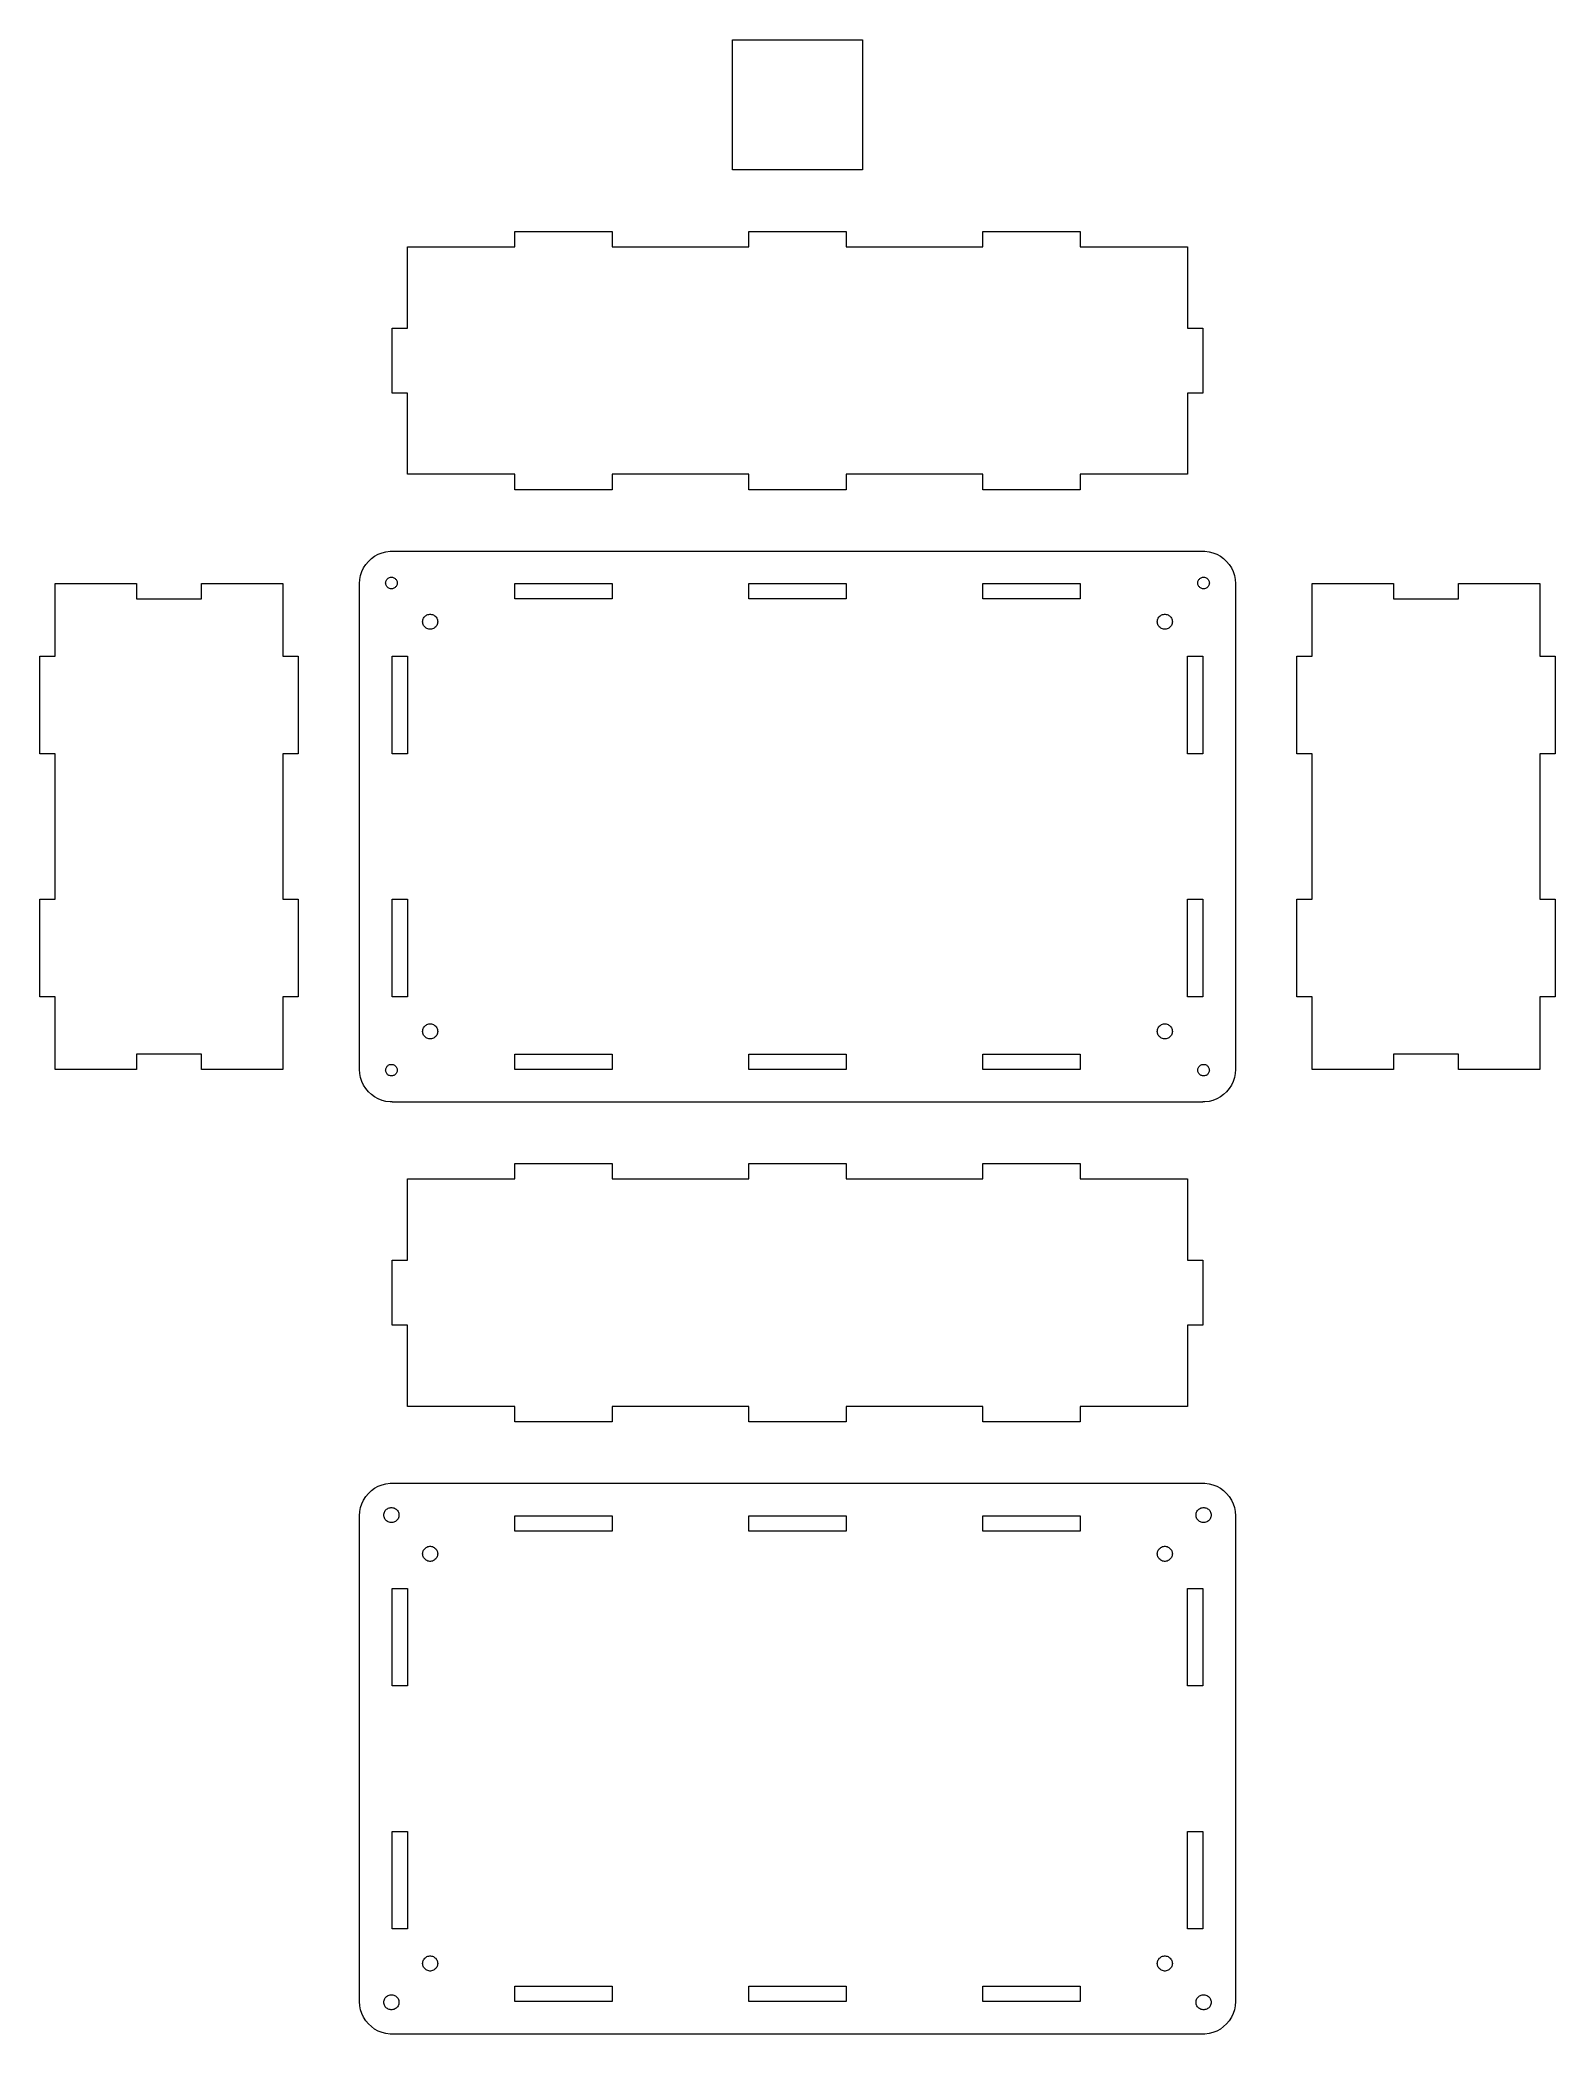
# Model space of a CAD drawing. Header units: millimetres. Extents: x -148 to 148, y -236 to 154.
import ezdxf

# ---------------------------------------------------------------- set-up
doc = ezdxf.new("R2010")
doc.units = ezdxf.units.MM
doc.layers.get('0').update_dxf_attribs({"linetype": 'CONTINUOUS', "lineweight": 0})

msp = doc.modelspace()

# ---------------------------------------------------------------- linework, layer by layer
for p, q in [((-12.7, 128.25), (-12.7, 153.65)), ((-12.7, 153.65), (12.7, 153.65)), ((12.7, 153.65), (12.7, 128.25)), ((12.7, 128.25), (-12.7, 128.25)), ((-76.2, 97.375), (-76.2, 113.25)), ((-76.2, 113.25), (-55.245, 113.25)), ((-55.245, 113.25), (-55.245, 116.25)), ((-55.245, 116.25), (-36.195, 116.25)), ((-36.195, 116.25), (-36.195, 113.25)), ((-36.195, 113.25), (-9.525, 113.25)), ((-9.525, 113.25), (-9.525, 116.25)), ((-9.525, 116.25), (9.525, 116.25)), ((9.525, 116.25), (9.525, 113.25)), ((9.525, 113.25), (36.195, 113.25)), ((36.195, 113.25), (36.195, 116.25)), ((36.195, 116.25), (55.245, 116.25)), ((55.245, 116.25), (55.245, 113.25)), ((55.245, 113.25), (76.2, 113.25)), ((76.2, 113.25), (76.2, 97.375)), ((-79.2, 84.675), (-79.2, 97.375)), ((-79.2, 97.375), (-76.2, 97.375)), ((76.2, 97.375), (79.2, 97.375)), ((79.2, 97.375), (79.2, 84.675)), ((-76.2, 84.675), (-79.2, 84.675)), ((-76.2, 68.8), (-76.2, 84.675)), ((79.2, 84.675), (76.2, 84.675)), ((76.2, 84.675), (76.2, 68.8)), ((-55.245, 68.8), (-76.2, 68.8)), ((-55.245, 65.8), (-55.245, 68.8)), ((-9.525, 68.8), (-36.195, 68.8)), ((-36.195, 68.8), (-36.195, 65.8)), ((-9.525, 65.8), (-9.525, 68.8)), ((36.195, 68.8), (9.525, 68.8)), ((9.525, 68.8), (9.525, 65.8)), ((36.195, 65.8), (36.195, 68.8)), ((76.2, 68.8), (55.245, 68.8)), ((55.245, 68.8), (55.245, 65.8)), ((-36.195, 65.8), (-55.245, 65.8)), ((9.525, 65.8), (-9.525, 65.8)), ((55.245, 65.8), (36.195, 65.8)), ((-84.765, 50.509), (-84.337, 51.182)), ((-84.337, 51.182), (-83.829, 51.797)), ((-83.829, 51.797), (-83.248, 52.343)), ((-83.248, 52.343), (-82.602, 52.811)), ((-82.602, 52.811), (-81.904, 53.196)), ((-81.904, 53.196), (-81.162, 53.489)), ((-81.162, 53.489), (-80.39, 53.688)), ((-80.39, 53.688), (-79.599, 53.787)), ((-79.599, 53.787), (-79.2, 53.787)), ((-79.2, 53.787), (-79.2, 53.8)), ((-79.2, 53.8), (79.2, 53.8)), ((79.2, 53.8), (79.2, 53.787)), ((79.2, 53.787), (79.599, 53.787)), ((79.599, 53.787), (80.39, 53.688)), ((80.39, 53.688), (81.162, 53.489)), ((81.162, 53.489), (81.904, 53.196)), ((81.904, 53.196), (82.602, 52.811)), ((82.602, 52.811), (83.248, 52.343)), ((83.248, 52.343), (83.829, 51.797)), ((83.829, 51.797), (84.337, 51.182)), ((84.337, 51.182), (84.765, 50.509)), ((-145, 33.25), (-145, 47.45)), ((-145, 47.45), (-129.125, 47.45)), ((-129.125, 47.45), (-129.125, 44.45)), ((-116.425, 44.45), (-116.425, 47.45)), ((-116.425, 47.45), (-100.55, 47.45)), ((-100.55, 47.45), (-100.55, 33.25)), ((-85.55, 47.45), (-85.5, 48.246)), ((-85.55, -47.45), (-85.55, 47.45)), ((-85.5, 48.246), (-85.351, 49.029)), ((-85.351, 49.029), (-85.104, 49.788)), ((-85.104, 49.788), (-84.765, 50.509)), ((-80.455, 47.575), (-80.446, 47.717)), ((-80.446, 47.433), (-80.455, 47.575)), ((-80.446, 47.717), (-80.42, 47.856)), ((-80.42, 47.294), (-80.446, 47.433)), ((-80.42, 47.856), (-80.376, 47.991)), ((-80.376, 47.159), (-80.42, 47.294)), ((-80.376, 47.991), (-80.315, 48.12)), ((-80.315, 47.03), (-80.376, 47.159)), ((-80.315, 48.12), (-80.239, 48.239)), ((-80.239, 46.911), (-80.315, 47.03)), ((-80.239, 48.239), (-80.149, 48.349)), ((-80.149, 46.801), (-80.239, 46.911)), ((-80.149, 48.349), (-80.045, 48.446)), ((-80.045, 46.704), (-80.149, 46.801)), ((-80.045, 48.446), (-79.931, 48.529)), ((-79.931, 48.529), (-79.806, 48.598)), ((-79.806, 48.598), (-79.674, 48.65)), ((-79.674, 48.65), (-79.537, 48.685)), ((-79.537, 48.685), (-79.396, 48.703)), ((-79.396, 48.703), (-79.254, 48.703)), ((-79.254, 48.703), (-79.113, 48.685)), ((-79.113, 48.685), (-78.976, 48.65)), ((-78.976, 48.65), (-78.844, 48.598)), ((-78.844, 48.598), (-78.719, 48.529)), ((-78.719, 48.529), (-78.605, 48.446)), ((-78.605, 48.446), (-78.501, 48.349)), ((-78.501, 46.801), (-78.605, 46.704)), ((-78.501, 48.349), (-78.411, 48.239)), ((-78.411, 46.911), (-78.501, 46.801)), ((-78.411, 48.239), (-78.335, 48.12)), ((-78.335, 47.03), (-78.411, 46.911)), ((-78.335, 48.12), (-78.274, 47.991)), ((-78.274, 47.159), (-78.335, 47.03)), ((-78.274, 47.991), (-78.23, 47.856)), ((-78.23, 47.294), (-78.274, 47.159)), ((-78.23, 47.856), (-78.204, 47.717)), ((-78.204, 47.433), (-78.23, 47.294)), ((-78.204, 47.717), (-78.195, 47.575)), ((-78.195, 47.575), (-78.204, 47.433)), ((-55.245, 44.45), (-55.245, 47.45)), ((-55.245, 47.45), (-36.195, 47.45)), ((-36.195, 47.45), (-36.195, 44.45)), ((-9.525, 44.45), (-9.525, 47.45)), ((-9.525, 47.45), (9.525, 47.45)), ((9.525, 47.45), (9.525, 44.45)), ((36.195, 44.45), (36.195, 47.45)), ((36.195, 47.45), (55.245, 47.45)), ((55.245, 47.45), (55.245, 44.45)), ((78.195, 47.575), (78.204, 47.717)), ((78.204, 47.433), (78.195, 47.575)), ((78.204, 47.717), (78.23, 47.856)), ((78.23, 47.294), (78.204, 47.433)), ((78.23, 47.856), (78.274, 47.991)), ((78.274, 47.159), (78.23, 47.294)), ((78.274, 47.991), (78.335, 48.12)), ((78.335, 47.03), (78.274, 47.159)), ((78.335, 48.12), (78.411, 48.239)), ((78.411, 46.911), (78.335, 47.03)), ((78.411, 48.239), (78.501, 48.349)), ((78.501, 46.801), (78.411, 46.911)), ((78.501, 48.349), (78.605, 48.446)), ((78.605, 46.704), (78.501, 46.801)), ((78.605, 48.446), (78.719, 48.529)), ((78.719, 48.529), (78.844, 48.598)), ((78.844, 48.598), (78.976, 48.65)), ((78.976, 48.65), (79.113, 48.685)), ((79.113, 48.685), (79.254, 48.703)), ((79.254, 48.703), (79.396, 48.703)), ((79.396, 48.703), (79.537, 48.685)), ((79.537, 48.685), (79.674, 48.65)), ((79.674, 48.65), (79.806, 48.598)), ((79.806, 48.598), (79.931, 48.529)), ((79.931, 48.529), (80.045, 48.446)), ((80.045, 48.446), (80.149, 48.349)), ((80.149, 46.801), (80.045, 46.704)), ((80.149, 48.349), (80.239, 48.239)), ((80.239, 46.911), (80.149, 46.801)), ((80.239, 48.239), (80.315, 48.12)), ((80.315, 47.03), (80.239, 46.911)), ((80.315, 48.12), (80.376, 47.991)), ((80.376, 47.159), (80.315, 47.03)), ((80.376, 47.991), (80.42, 47.856)), ((80.42, 47.294), (80.376, 47.159)), ((80.42, 47.856), (80.446, 47.717)), ((80.446, 47.433), (80.42, 47.294)), ((80.446, 47.717), (80.455, 47.575)), ((80.455, 47.575), (80.446, 47.433)), ((84.765, 50.509), (85.104, 49.788)), ((85.104, 49.788), (85.351, 49.029)), ((85.351, 49.029), (85.5, 48.246)), ((85.5, 48.246), (85.55, 47.45)), ((85.55, 47.45), (85.55, -47.45)), ((100.55, 33.25), (100.55, 47.45)), ((100.55, 47.45), (116.425, 47.45)), ((116.425, 47.45), (116.425, 44.45)), ((129.125, 44.45), (129.125, 47.45)), ((129.125, 47.45), (145, 47.45)), ((145, 47.45), (145, 33.25)), ((-129.125, 44.45), (-116.425, 44.45)), ((-79.931, 46.621), (-80.045, 46.704)), ((-79.806, 46.552), (-79.931, 46.621)), ((-79.674, 46.5), (-79.806, 46.552)), ((-79.537, 46.465), (-79.674, 46.5)), ((-79.396, 46.447), (-79.537, 46.465)), ((-79.254, 46.447), (-79.396, 46.447)), ((-79.113, 46.465), (-79.254, 46.447)), ((-78.976, 46.5), (-79.113, 46.465)), ((-78.844, 46.552), (-78.976, 46.5)), ((-78.719, 46.621), (-78.844, 46.552)), ((-78.605, 46.704), (-78.719, 46.621)), ((-36.195, 44.45), (-55.245, 44.45)), ((9.525, 44.45), (-9.525, 44.45)), ((55.245, 44.45), (36.195, 44.45)), ((78.719, 46.621), (78.605, 46.704)), ((78.844, 46.552), (78.719, 46.621)), ((78.976, 46.5), (78.844, 46.552)), ((79.113, 46.465), (78.976, 46.5)), ((79.254, 46.447), (79.113, 46.465)), ((79.396, 46.447), (79.254, 46.447)), ((79.537, 46.465), (79.396, 46.447)), ((79.674, 46.5), (79.537, 46.465)), ((79.806, 46.552), (79.674, 46.5)), ((79.931, 46.621), (79.806, 46.552)), ((80.045, 46.704), (79.931, 46.621)), ((116.425, 44.45), (129.125, 44.45)), ((-73.228, 40.005), (-73.217, 40.19)), ((-73.217, 39.82), (-73.228, 40.005)), ((-73.217, 40.19), (-73.182, 40.371)), ((-73.182, 39.639), (-73.217, 39.82)), ((-73.182, 40.371), (-73.125, 40.547)), ((-73.125, 39.463), (-73.182, 39.639)), ((-73.125, 40.547), (-73.046, 40.715)), ((-73.046, 39.295), (-73.125, 39.463)), ((-73.046, 40.715), (-72.947, 40.871)), ((-72.947, 39.139), (-73.046, 39.295)), ((-72.947, 40.871), (-72.829, 41.013)), ((-72.829, 38.997), (-72.947, 39.139)), ((-72.829, 41.013), (-72.694, 41.14)), ((-72.694, 38.87), (-72.829, 38.997)), ((-72.694, 41.14), (-72.544, 41.249)), ((-72.544, 41.249), (-72.382, 41.338)), ((-72.382, 41.338), (-72.21, 41.406)), ((-72.21, 41.406), (-72.031, 41.452)), ((-72.031, 41.452), (-71.848, 41.475)), ((-71.848, 41.475), (-71.662, 41.475)), ((-71.662, 41.475), (-71.479, 41.452)), ((-71.479, 41.452), (-71.3, 41.406)), ((-71.3, 41.406), (-71.128, 41.338)), ((-71.128, 41.338), (-70.966, 41.249)), ((-70.966, 41.249), (-70.816, 41.14)), ((-70.816, 41.14), (-70.681, 41.013)), ((-70.681, 38.997), (-70.816, 38.87)), ((-70.681, 41.013), (-70.563, 40.871)), ((-70.563, 39.139), (-70.681, 38.997)), ((-70.563, 40.871), (-70.464, 40.715)), ((-70.464, 39.295), (-70.563, 39.139)), ((-70.464, 40.715), (-70.385, 40.547)), ((-70.385, 39.463), (-70.464, 39.295)), ((-70.385, 40.547), (-70.328, 40.371)), ((-70.328, 39.639), (-70.385, 39.463)), ((-70.328, 40.371), (-70.293, 40.19)), ((-70.293, 39.82), (-70.328, 39.639)), ((-70.293, 40.19), (-70.282, 40.005)), ((-70.282, 40.005), (-70.293, 39.82)), ((70.282, 40.005), (70.293, 40.19)), ((70.293, 39.82), (70.282, 40.005)), ((70.293, 40.19), (70.328, 40.371)), ((70.328, 39.639), (70.293, 39.82)), ((70.328, 40.371), (70.385, 40.547)), ((70.385, 39.463), (70.328, 39.639)), ((70.385, 40.547), (70.464, 40.715)), ((70.464, 39.295), (70.385, 39.463)), ((70.464, 40.715), (70.563, 40.871)), ((70.563, 39.139), (70.464, 39.295)), ((70.563, 40.871), (70.681, 41.013)), ((70.681, 38.997), (70.563, 39.139)), ((70.681, 41.013), (70.816, 41.14)), ((70.816, 38.87), (70.681, 38.997)), ((70.816, 41.14), (70.966, 41.249)), ((70.966, 41.249), (71.128, 41.338)), ((71.128, 41.338), (71.3, 41.406)), ((71.3, 41.406), (71.479, 41.452)), ((71.479, 41.452), (71.662, 41.475)), ((71.662, 41.475), (71.848, 41.475)), ((71.848, 41.475), (72.031, 41.452)), ((72.031, 41.452), (72.21, 41.406)), ((72.21, 41.406), (72.382, 41.338)), ((72.382, 41.338), (72.544, 41.249)), ((72.544, 41.249), (72.694, 41.14)), ((72.694, 41.14), (72.829, 41.013)), ((72.829, 38.997), (72.694, 38.87)), ((72.829, 41.013), (72.947, 40.871)), ((72.947, 39.139), (72.829, 38.997)), ((72.947, 40.871), (73.046, 40.715)), ((73.046, 39.295), (72.947, 39.139)), ((73.046, 40.715), (73.125, 40.547)), ((73.125, 39.463), (73.046, 39.295)), ((73.125, 40.547), (73.182, 40.371)), ((73.182, 39.639), (73.125, 39.463)), ((73.182, 40.371), (73.217, 40.19)), ((73.217, 39.82), (73.182, 39.639)), ((73.217, 40.19), (73.228, 40.005)), ((73.228, 40.005), (73.217, 39.82)), ((-72.544, 38.761), (-72.694, 38.87)), ((-72.382, 38.672), (-72.544, 38.761)), ((-72.21, 38.604), (-72.382, 38.672)), ((-72.031, 38.558), (-72.21, 38.604)), ((-71.848, 38.535), (-72.031, 38.558)), ((-71.662, 38.535), (-71.848, 38.535)), ((-71.479, 38.558), (-71.662, 38.535)), ((-71.3, 38.604), (-71.479, 38.558)), ((-71.128, 38.672), (-71.3, 38.604)), ((-70.966, 38.761), (-71.128, 38.672)), ((-70.816, 38.87), (-70.966, 38.761)), ((70.966, 38.761), (70.816, 38.87)), ((71.128, 38.672), (70.966, 38.761)), ((71.3, 38.604), (71.128, 38.672)), ((71.479, 38.558), (71.3, 38.604)), ((71.662, 38.535), (71.479, 38.558)), ((71.848, 38.535), (71.662, 38.535)), ((72.031, 38.558), (71.848, 38.535)), ((72.21, 38.604), (72.031, 38.558)), ((72.382, 38.672), (72.21, 38.604)), ((72.544, 38.761), (72.382, 38.672)), ((72.694, 38.87), (72.544, 38.761)), ((-148, 14.2), (-148, 33.25)), ((-148, 33.25), (-145, 33.25)), ((-100.55, 33.25), (-97.55, 33.25)), ((-97.55, 33.25), (-97.55, 14.2)), ((-79.2, 14.2), (-79.2, 33.25)), ((-79.2, 33.25), (-76.2, 33.25)), ((-76.2, 33.25), (-76.2, 14.2)), ((76.2, 14.2), (76.2, 33.25)), ((76.2, 33.25), (79.2, 33.25)), ((79.2, 33.25), (79.2, 14.2)), ((97.55, 14.2), (97.55, 33.25)), ((97.55, 33.25), (100.55, 33.25)), ((145, 33.25), (148, 33.25)), ((148, 33.25), (148, 14.2)), ((-145, 14.2), (-148, 14.2)), ((-145, -14.2), (-145, 14.2)), ((-97.55, 14.2), (-100.55, 14.2)), ((-100.55, 14.2), (-100.55, -14.2)), ((-76.2, 14.2), (-79.2, 14.2)), ((79.2, 14.2), (76.2, 14.2)), ((100.55, 14.2), (97.55, 14.2)), ((100.55, -14.2), (100.55, 14.2)), ((148, 14.2), (145, 14.2)), ((145, 14.2), (145, -14.2)), ((-148, -33.25), (-148, -14.2)), ((-148, -14.2), (-145, -14.2)), ((-100.55, -14.2), (-97.55, -14.2)), ((-97.55, -14.2), (-97.55, -33.25)), ((-79.2, -33.25), (-79.2, -14.2)), ((-79.2, -14.2), (-76.2, -14.2)), ((-76.2, -14.2), (-76.2, -33.25)), ((76.2, -33.25), (76.2, -14.2)), ((76.2, -14.2), (79.2, -14.2)), ((79.2, -14.2), (79.2, -33.25)), ((97.55, -33.25), (97.55, -14.2)), ((97.55, -14.2), (100.55, -14.2)), ((145, -14.2), (148, -14.2)), ((148, -14.2), (148, -33.25)), ((-145, -33.25), (-148, -33.25)), ((-145, -47.45), (-145, -33.25)), ((-97.55, -33.25), (-100.55, -33.25)), ((-100.55, -33.25), (-100.55, -47.45)), ((-76.2, -33.25), (-79.2, -33.25)), ((79.2, -33.25), (76.2, -33.25)), ((100.55, -33.25), (97.55, -33.25)), ((100.55, -47.45), (100.55, -33.25)), ((148, -33.25), (145, -33.25)), ((145, -33.25), (145, -47.45)), ((-72.829, -38.997), (-72.694, -38.87)), ((-72.694, -38.87), (-72.544, -38.761)), ((-72.544, -38.761), (-72.382, -38.672)), ((-72.382, -38.672), (-72.21, -38.604)), ((-72.21, -38.604), (-72.031, -38.558)), ((-72.031, -38.558), (-71.848, -38.535)), ((-71.848, -38.535), (-71.662, -38.535)), ((-71.662, -38.535), (-71.479, -38.558)), ((-71.479, -38.558), (-71.3, -38.604)), ((-71.3, -38.604), (-71.128, -38.672)), ((-71.128, -38.672), (-70.966, -38.761)), ((-70.966, -38.761), (-70.816, -38.87)), ((-70.816, -38.87), (-70.681, -38.997)), ((70.681, -38.997), (70.816, -38.87)), ((70.816, -38.87), (70.966, -38.761)), ((70.966, -38.761), (71.128, -38.672)), ((71.128, -38.672), (71.3, -38.604)), ((71.3, -38.604), (71.479, -38.558)), ((71.479, -38.558), (71.662, -38.535)), ((71.662, -38.535), (71.848, -38.535)), ((71.848, -38.535), (72.031, -38.558)), ((72.031, -38.558), (72.21, -38.604)), ((72.21, -38.604), (72.382, -38.672)), ((72.382, -38.672), (72.544, -38.761)), ((72.544, -38.761), (72.694, -38.87)), ((72.694, -38.87), (72.829, -38.997)), ((-73.228, -40.005), (-73.217, -39.82)), ((-73.217, -40.19), (-73.228, -40.005)), ((-73.217, -39.82), (-73.182, -39.639)), ((-73.182, -40.371), (-73.217, -40.19)), ((-73.182, -39.639), (-73.125, -39.463)), ((-73.125, -40.547), (-73.182, -40.371)), ((-73.125, -39.463), (-73.046, -39.295)), ((-73.046, -40.715), (-73.125, -40.547)), ((-73.046, -39.295), (-72.947, -39.139)), ((-72.947, -40.871), (-73.046, -40.715)), ((-72.947, -39.139), (-72.829, -38.997)), ((-72.829, -41.013), (-72.947, -40.871)), ((-72.694, -41.14), (-72.829, -41.013)), ((-72.544, -41.249), (-72.694, -41.14)), ((-72.382, -41.338), (-72.544, -41.249)), ((-72.21, -41.406), (-72.382, -41.338)), ((-72.031, -41.452), (-72.21, -41.406)), ((-71.848, -41.475), (-72.031, -41.452)), ((-71.662, -41.475), (-71.848, -41.475)), ((-71.479, -41.452), (-71.662, -41.475)), ((-71.3, -41.406), (-71.479, -41.452)), ((-71.128, -41.338), (-71.3, -41.406)), ((-70.966, -41.249), (-71.128, -41.338)), ((-70.816, -41.14), (-70.966, -41.249)), ((-70.681, -41.013), (-70.816, -41.14)), ((-70.681, -38.997), (-70.563, -39.139)), ((-70.563, -40.871), (-70.681, -41.013)), ((-70.563, -39.139), (-70.464, -39.295)), ((-70.464, -40.715), (-70.563, -40.871)), ((-70.464, -39.295), (-70.385, -39.463)), ((-70.385, -40.547), (-70.464, -40.715)), ((-70.385, -39.463), (-70.328, -39.639)), ((-70.328, -40.371), (-70.385, -40.547)), ((-70.328, -39.639), (-70.293, -39.82)), ((-70.293, -40.19), (-70.328, -40.371)), ((-70.293, -39.82), (-70.282, -40.005)), ((-70.282, -40.005), (-70.293, -40.19)), ((70.282, -40.005), (70.293, -39.82)), ((70.293, -40.19), (70.282, -40.005)), ((70.293, -39.82), (70.328, -39.639)), ((70.328, -40.371), (70.293, -40.19)), ((70.328, -39.639), (70.385, -39.463)), ((70.385, -40.547), (70.328, -40.371)), ((70.385, -39.463), (70.464, -39.295)), ((70.464, -40.715), (70.385, -40.547)), ((70.464, -39.295), (70.563, -39.139)), ((70.563, -40.871), (70.464, -40.715)), ((70.563, -39.139), (70.681, -38.997)), ((70.681, -41.013), (70.563, -40.871)), ((70.816, -41.14), (70.681, -41.013)), ((70.966, -41.249), (70.816, -41.14)), ((71.128, -41.338), (70.966, -41.249)), ((71.3, -41.406), (71.128, -41.338)), ((71.479, -41.452), (71.3, -41.406)), ((71.662, -41.475), (71.479, -41.452)), ((71.848, -41.475), (71.662, -41.475)), ((72.031, -41.452), (71.848, -41.475)), ((72.21, -41.406), (72.031, -41.452)), ((72.382, -41.338), (72.21, -41.406)), ((72.544, -41.249), (72.382, -41.338)), ((72.694, -41.14), (72.544, -41.249)), ((72.829, -41.013), (72.694, -41.14)), ((72.829, -38.997), (72.947, -39.139)), ((72.947, -40.871), (72.829, -41.013)), ((72.947, -39.139), (73.046, -39.295)), ((73.046, -40.715), (72.947, -40.871)), ((73.046, -39.295), (73.125, -39.463)), ((73.125, -40.547), (73.046, -40.715)), ((73.125, -39.463), (73.182, -39.639)), ((73.182, -40.371), (73.125, -40.547)), ((73.182, -39.639), (73.217, -39.82)), ((73.217, -40.19), (73.182, -40.371)), ((73.217, -39.82), (73.228, -40.005)), ((73.228, -40.005), (73.217, -40.19)), ((-116.425, -44.45), (-129.125, -44.45)), ((-129.125, -44.45), (-129.125, -47.45)), ((-116.425, -47.45), (-116.425, -44.45)), ((-80.149, -46.801), (-80.045, -46.704)), ((-80.045, -46.704), (-79.931, -46.621)), ((-79.931, -46.621), (-79.806, -46.552)), ((-79.806, -46.552), (-79.674, -46.5)), ((-79.674, -46.5), (-79.537, -46.465)), ((-79.537, -46.465), (-79.396, -46.447)), ((-79.396, -46.447), (-79.254, -46.447)), ((-79.254, -46.447), (-79.113, -46.465)), ((-79.113, -46.465), (-78.976, -46.5)), ((-78.976, -46.5), (-78.844, -46.552)), ((-78.844, -46.552), (-78.719, -46.621)), ((-78.719, -46.621), (-78.605, -46.704)), ((-78.605, -46.704), (-78.501, -46.801)), ((-55.245, -47.45), (-55.245, -44.45)), ((-55.245, -44.45), (-36.195, -44.45)), ((-36.195, -44.45), (-36.195, -47.45)), ((-9.525, -47.45), (-9.525, -44.45)), ((-9.525, -44.45), (9.525, -44.45)), ((9.525, -44.45), (9.525, -47.45)), ((36.195, -47.45), (36.195, -44.45)), ((36.195, -44.45), (55.245, -44.45)), ((55.245, -44.45), (55.245, -47.45)), ((78.501, -46.801), (78.605, -46.704)), ((78.605, -46.704), (78.719, -46.621)), ((78.719, -46.621), (78.844, -46.552)), ((78.844, -46.552), (78.976, -46.5)), ((78.976, -46.5), (79.113, -46.465)), ((79.113, -46.465), (79.254, -46.447)), ((79.254, -46.447), (79.396, -46.447)), ((79.396, -46.447), (79.537, -46.465)), ((79.537, -46.465), (79.674, -46.5)), ((79.674, -46.5), (79.806, -46.552)), ((79.806, -46.552), (79.931, -46.621)), ((79.931, -46.621), (80.045, -46.704)), ((80.045, -46.704), (80.149, -46.801)), ((129.125, -44.45), (116.425, -44.45)), ((116.425, -44.45), (116.425, -47.45)), ((129.125, -47.45), (129.125, -44.45)), ((-129.125, -47.45), (-145, -47.45)), ((-100.55, -47.45), (-116.425, -47.45)), ((-85.5, -48.246), (-85.55, -47.45)), ((-85.351, -49.029), (-85.5, -48.246)), ((-85.104, -49.788), (-85.351, -49.029)), ((-84.765, -50.509), (-85.104, -49.788)), ((-84.337, -51.182), (-84.765, -50.509)), ((-80.455, -47.575), (-80.446, -47.433)), ((-80.446, -47.717), (-80.455, -47.575)), ((-80.446, -47.433), (-80.42, -47.294)), ((-80.42, -47.856), (-80.446, -47.717)), ((-80.42, -47.294), (-80.376, -47.159)), ((-80.376, -47.991), (-80.42, -47.856)), ((-80.376, -47.159), (-80.315, -47.03)), ((-80.315, -48.12), (-80.376, -47.991)), ((-80.315, -47.03), (-80.239, -46.911)), ((-80.239, -48.239), (-80.315, -48.12)), ((-80.239, -46.911), (-80.149, -46.801)), ((-80.149, -48.349), (-80.239, -48.239)), ((-80.045, -48.446), (-80.149, -48.349)), ((-79.931, -48.529), (-80.045, -48.446)), ((-79.806, -48.598), (-79.931, -48.529)), ((-79.674, -48.65), (-79.806, -48.598)), ((-79.537, -48.685), (-79.674, -48.65)), ((-79.396, -48.703), (-79.537, -48.685)), ((-79.254, -48.703), (-79.396, -48.703)), ((-79.113, -48.685), (-79.254, -48.703)), ((-78.976, -48.65), (-79.113, -48.685)), ((-78.844, -48.598), (-78.976, -48.65)), ((-78.719, -48.529), (-78.844, -48.598)), ((-78.605, -48.446), (-78.719, -48.529)), ((-78.501, -48.349), (-78.605, -48.446)), ((-78.501, -46.801), (-78.411, -46.911)), ((-78.411, -48.239), (-78.501, -48.349)), ((-78.411, -46.911), (-78.335, -47.03)), ((-78.335, -48.12), (-78.411, -48.239)), ((-78.335, -47.03), (-78.274, -47.159)), ((-78.274, -47.991), (-78.335, -48.12)), ((-78.274, -47.159), (-78.23, -47.294)), ((-78.23, -47.856), (-78.274, -47.991)), ((-78.23, -47.294), (-78.204, -47.433)), ((-78.204, -47.717), (-78.23, -47.856)), ((-78.204, -47.433), (-78.195, -47.575)), ((-78.195, -47.575), (-78.204, -47.717)), ((-36.195, -47.45), (-55.245, -47.45)), ((9.525, -47.45), (-9.525, -47.45)), ((55.245, -47.45), (36.195, -47.45)), ((78.195, -47.575), (78.204, -47.433)), ((78.204, -47.717), (78.195, -47.575)), ((78.204, -47.433), (78.23, -47.294)), ((78.23, -47.856), (78.204, -47.717)), ((78.23, -47.294), (78.274, -47.159)), ((78.274, -47.991), (78.23, -47.856)), ((78.274, -47.159), (78.335, -47.03)), ((78.335, -48.12), (78.274, -47.991)), ((78.335, -47.03), (78.411, -46.911)), ((78.411, -48.239), (78.335, -48.12)), ((78.411, -46.911), (78.501, -46.801)), ((78.501, -48.349), (78.411, -48.239)), ((78.605, -48.446), (78.501, -48.349)), ((78.719, -48.529), (78.605, -48.446)), ((78.844, -48.598), (78.719, -48.529)), ((78.976, -48.65), (78.844, -48.598)), ((79.113, -48.685), (78.976, -48.65)), ((79.254, -48.703), (79.113, -48.685)), ((79.396, -48.703), (79.254, -48.703)), ((79.537, -48.685), (79.396, -48.703)), ((79.674, -48.65), (79.537, -48.685)), ((79.806, -48.598), (79.674, -48.65)), ((79.931, -48.529), (79.806, -48.598)), ((80.045, -48.446), (79.931, -48.529)), ((80.149, -48.349), (80.045, -48.446)), ((80.149, -46.801), (80.239, -46.911)), ((80.239, -48.239), (80.149, -48.349)), ((80.239, -46.911), (80.315, -47.03)), ((80.315, -48.12), (80.239, -48.239)), ((80.315, -47.03), (80.376, -47.159)), ((80.376, -47.991), (80.315, -48.12)), ((80.376, -47.159), (80.42, -47.294)), ((80.42, -47.856), (80.376, -47.991)), ((80.42, -47.294), (80.446, -47.433)), ((80.446, -47.717), (80.42, -47.856)), ((80.446, -47.433), (80.455, -47.575)), ((80.455, -47.575), (80.446, -47.717)), ((84.765, -50.509), (84.337, -51.182)), ((85.104, -49.788), (84.765, -50.509)), ((85.351, -49.029), (85.104, -49.788)), ((85.5, -48.246), (85.351, -49.029)), ((85.55, -47.45), (85.5, -48.246)), ((116.425, -47.45), (100.55, -47.45)), ((145, -47.45), (129.125, -47.45)), ((-83.829, -51.797), (-84.337, -51.182)), ((-83.248, -52.343), (-83.829, -51.797)), ((-82.602, -52.811), (-83.248, -52.343)), ((-81.904, -53.196), (-82.602, -52.811)), ((-81.162, -53.489), (-81.904, -53.196)), ((-80.39, -53.688), (-81.162, -53.489)), ((-79.599, -53.787), (-80.39, -53.688)), ((-79.2, -53.787), (-79.599, -53.787)), ((-79.2, -53.8), (-79.2, -53.787)), ((79.2, -53.8), (-79.2, -53.8)), ((79.599, -53.787), (79.2, -53.787)), ((79.2, -53.787), (79.2, -53.8)), ((80.39, -53.688), (79.599, -53.787)), ((81.162, -53.489), (80.39, -53.688)), ((81.904, -53.196), (81.162, -53.489)), ((82.602, -52.811), (81.904, -53.196)), ((83.248, -52.343), (82.602, -52.811)), ((83.829, -51.797), (83.248, -52.343)), ((84.337, -51.182), (83.829, -51.797)), ((-55.245, -68.8), (-55.245, -65.8)), ((-55.245, -65.8), (-36.195, -65.8)), ((-36.195, -65.8), (-36.195, -68.8)), ((-9.525, -68.8), (-9.525, -65.8)), ((-9.525, -65.8), (9.525, -65.8)), ((9.525, -65.8), (9.525, -68.8)), ((36.195, -68.8), (36.195, -65.8)), ((36.195, -65.8), (55.245, -65.8)), ((55.245, -65.8), (55.245, -68.8)), ((-76.2, -84.675), (-76.2, -68.8)), ((-76.2, -68.8), (-55.245, -68.8)), ((-36.195, -68.8), (-9.525, -68.8)), ((9.525, -68.8), (36.195, -68.8)), ((55.245, -68.8), (76.2, -68.8)), ((76.2, -68.8), (76.2, -84.675)), ((-79.2, -97.375), (-79.2, -84.675)), ((-79.2, -84.675), (-76.2, -84.675)), ((76.2, -84.675), (79.2, -84.675)), ((79.2, -84.675), (79.2, -97.375)), ((-76.2, -97.375), (-79.2, -97.375)), ((-76.2, -113.25), (-76.2, -97.375)), ((79.2, -97.375), (76.2, -97.375)), ((76.2, -97.375), (76.2, -113.25)), ((-55.245, -113.25), (-76.2, -113.25)), ((-55.245, -116.25), (-55.245, -113.25)), ((-36.195, -116.25), (-55.245, -116.25)), ((-9.525, -113.25), (-36.195, -113.25)), ((-36.195, -113.25), (-36.195, -116.25)), ((-9.525, -116.25), (-9.525, -113.25)), ((9.525, -116.25), (-9.525, -116.25)), ((36.195, -113.25), (9.525, -113.25)), ((9.525, -113.25), (9.525, -116.25)), ((36.195, -116.25), (36.195, -113.25)), ((55.245, -116.25), (36.195, -116.25)), ((76.2, -113.25), (55.245, -113.25)), ((55.245, -113.25), (55.245, -116.25)), ((-81.162, -128.561), (-80.39, -128.362)), ((-80.39, -128.362), (-79.599, -128.263)), ((-79.599, -128.263), (-79.2, -128.263)), ((-79.2, -128.263), (-79.2, -128.25)), ((-79.2, -128.25), (79.2, -128.25)), ((79.2, -128.25), (79.2, -128.263)), ((79.2, -128.263), (79.599, -128.263)), ((79.599, -128.263), (80.39, -128.362)), ((80.39, -128.362), (81.162, -128.561)), ((-85.351, -133.021), (-85.104, -132.262)), ((-85.104, -132.262), (-84.765, -131.541)), ((-84.765, -131.541), (-84.337, -130.868)), ((-84.337, -130.868), (-83.829, -130.253)), ((-83.829, -130.253), (-83.248, -129.707)), ((-83.248, -129.707), (-82.602, -129.239)), ((-82.602, -129.239), (-81.904, -128.854)), ((-81.904, -128.854), (-81.162, -128.561)), ((81.162, -128.561), (81.904, -128.854)), ((81.904, -128.854), (82.602, -129.239)), ((82.602, -129.239), (83.248, -129.707)), ((83.248, -129.707), (83.829, -130.253)), ((83.829, -130.253), (84.337, -130.868)), ((84.337, -130.868), (84.765, -131.541)), ((84.765, -131.541), (85.104, -132.262)), ((85.104, -132.262), (85.351, -133.021)), ((-85.55, -134.6), (-85.5, -133.804)), ((-85.55, -229.5), (-85.55, -134.6)), ((-85.5, -133.804), (-85.351, -133.021)), ((-80.798, -134.475), (-80.787, -134.29)), ((-80.787, -134.66), (-80.798, -134.475)), ((-80.787, -134.29), (-80.752, -134.109)), ((-80.752, -134.841), (-80.787, -134.66)), ((-80.752, -134.109), (-80.695, -133.933)), ((-80.695, -135.017), (-80.752, -134.841)), ((-80.695, -133.933), (-80.616, -133.765)), ((-80.616, -135.185), (-80.695, -135.017)), ((-80.616, -133.765), (-80.517, -133.609)), ((-80.517, -135.341), (-80.616, -135.185)), ((-80.517, -133.609), (-80.399, -133.467)), ((-80.399, -135.483), (-80.517, -135.341)), ((-80.399, -133.467), (-80.264, -133.34)), ((-80.264, -135.61), (-80.399, -135.483)), ((-80.264, -133.34), (-80.114, -133.231)), ((-80.114, -135.719), (-80.264, -135.61)), ((-80.114, -133.231), (-79.952, -133.142)), ((-79.952, -135.808), (-80.114, -135.719)), ((-79.952, -133.142), (-79.78, -133.074)), ((-79.78, -135.876), (-79.952, -135.808)), ((-79.78, -133.074), (-79.601, -133.028)), ((-79.601, -135.922), (-79.78, -135.876)), ((-79.601, -133.028), (-79.418, -133.005)), ((-79.418, -135.945), (-79.601, -135.922)), ((-79.418, -133.005), (-79.232, -133.005)), ((-79.232, -135.945), (-79.418, -135.945)), ((-79.232, -133.005), (-79.049, -133.028)), ((-79.049, -135.922), (-79.232, -135.945)), ((-79.049, -133.028), (-78.87, -133.074)), ((-78.87, -135.876), (-79.049, -135.922)), ((-78.87, -133.074), (-78.698, -133.142)), ((-78.698, -135.808), (-78.87, -135.876)), ((-78.698, -133.142), (-78.536, -133.231)), ((-78.536, -135.719), (-78.698, -135.808)), ((-78.536, -133.231), (-78.386, -133.34)), ((-78.386, -135.61), (-78.536, -135.719)), ((-78.386, -133.34), (-78.251, -133.467)), ((-78.251, -135.483), (-78.386, -135.61)), ((-78.251, -133.467), (-78.133, -133.609)), ((-78.133, -135.341), (-78.251, -135.483)), ((-78.133, -133.609), (-78.034, -133.765)), ((-78.034, -135.185), (-78.133, -135.341)), ((-78.034, -133.765), (-77.955, -133.933)), ((-77.955, -135.017), (-78.034, -135.185)), ((-77.955, -133.933), (-77.898, -134.109)), ((-77.898, -134.841), (-77.955, -135.017)), ((-77.898, -134.109), (-77.863, -134.29)), ((-77.863, -134.66), (-77.898, -134.841)), ((-77.863, -134.29), (-77.852, -134.475)), ((-77.852, -134.475), (-77.863, -134.66)), ((-55.245, -137.6), (-55.245, -134.6)), ((-55.245, -134.6), (-36.195, -134.6)), ((-36.195, -134.6), (-36.195, -137.6)), ((-9.525, -137.6), (-9.525, -134.6)), ((-9.525, -134.6), (9.525, -134.6)), ((9.525, -134.6), (9.525, -137.6)), ((36.195, -137.6), (36.195, -134.6)), ((36.195, -134.6), (55.245, -134.6)), ((55.245, -134.6), (55.245, -137.6)), ((77.852, -134.475), (77.863, -134.29)), ((77.863, -134.66), (77.852, -134.475)), ((77.863, -134.29), (77.898, -134.109)), ((77.898, -134.841), (77.863, -134.66)), ((77.898, -134.109), (77.955, -133.933)), ((77.955, -135.017), (77.898, -134.841)), ((77.955, -133.933), (78.034, -133.765)), ((78.034, -135.185), (77.955, -135.017)), ((78.034, -133.765), (78.133, -133.609)), ((78.133, -135.341), (78.034, -135.185)), ((78.133, -133.609), (78.251, -133.467)), ((78.251, -135.483), (78.133, -135.341)), ((78.251, -133.467), (78.386, -133.34)), ((78.386, -135.61), (78.251, -135.483)), ((78.386, -133.34), (78.536, -133.231)), ((78.536, -135.719), (78.386, -135.61)), ((78.536, -133.231), (78.698, -133.142)), ((78.698, -135.808), (78.536, -135.719)), ((78.698, -133.142), (78.87, -133.074)), ((78.87, -135.876), (78.698, -135.808)), ((78.87, -133.074), (79.049, -133.028)), ((79.049, -135.922), (78.87, -135.876)), ((79.049, -133.028), (79.232, -133.005)), ((79.232, -135.945), (79.049, -135.922)), ((79.232, -133.005), (79.418, -133.005)), ((79.418, -135.945), (79.232, -135.945)), ((79.418, -133.005), (79.601, -133.028)), ((79.601, -135.922), (79.418, -135.945)), ((79.601, -133.028), (79.78, -133.074)), ((79.78, -135.876), (79.601, -135.922)), ((79.78, -133.074), (79.952, -133.142)), ((79.952, -135.808), (79.78, -135.876)), ((79.952, -133.142), (80.114, -133.231)), ((80.114, -135.719), (79.952, -135.808)), ((80.114, -133.231), (80.264, -133.34)), ((80.264, -135.61), (80.114, -135.719)), ((80.264, -133.34), (80.399, -133.467)), ((80.399, -135.483), (80.264, -135.61)), ((80.399, -133.467), (80.517, -133.609)), ((80.517, -135.341), (80.399, -135.483)), ((80.517, -133.609), (80.616, -133.765)), ((80.616, -135.185), (80.517, -135.341)), ((80.616, -133.765), (80.695, -133.933)), ((80.695, -135.017), (80.616, -135.185)), ((80.695, -133.933), (80.752, -134.109)), ((80.752, -134.841), (80.695, -135.017)), ((80.752, -134.109), (80.787, -134.29)), ((80.787, -134.66), (80.752, -134.841)), ((80.787, -134.29), (80.798, -134.475)), ((80.798, -134.475), (80.787, -134.66)), ((85.351, -133.021), (85.5, -133.804)), ((85.5, -133.804), (85.55, -134.6)), ((85.55, -134.6), (85.55, -229.5)), ((-36.195, -137.6), (-55.245, -137.6)), ((9.525, -137.6), (-9.525, -137.6)), ((55.245, -137.6), (36.195, -137.6)), ((-73.228, -142.045), (-73.217, -141.86)), ((-73.217, -142.23), (-73.228, -142.045)), ((-73.217, -141.86), (-73.182, -141.679)), ((-73.182, -142.411), (-73.217, -142.23)), ((-73.182, -141.679), (-73.125, -141.503)), ((-73.125, -142.587), (-73.182, -142.411)), ((-73.125, -141.503), (-73.046, -141.335)), ((-73.046, -142.755), (-73.125, -142.587)), ((-73.046, -141.335), (-72.947, -141.179)), ((-72.947, -142.911), (-73.046, -142.755)), ((-72.947, -141.179), (-72.829, -141.037)), ((-72.829, -143.053), (-72.947, -142.911)), ((-72.829, -141.037), (-72.694, -140.91)), ((-72.694, -143.18), (-72.829, -143.053)), ((-72.694, -140.91), (-72.544, -140.801)), ((-72.544, -143.289), (-72.694, -143.18)), ((-72.544, -140.801), (-72.382, -140.712)), ((-72.382, -143.378), (-72.544, -143.289)), ((-72.382, -140.712), (-72.21, -140.644)), ((-72.21, -143.446), (-72.382, -143.378)), ((-72.21, -140.644), (-72.031, -140.598)), ((-72.031, -143.492), (-72.21, -143.446)), ((-72.031, -140.598), (-71.848, -140.575)), ((-71.848, -143.515), (-72.031, -143.492)), ((-71.848, -140.575), (-71.662, -140.575)), ((-71.662, -143.515), (-71.848, -143.515)), ((-71.662, -140.575), (-71.479, -140.598)), ((-71.479, -143.492), (-71.662, -143.515)), ((-71.479, -140.598), (-71.3, -140.644)), ((-71.3, -143.446), (-71.479, -143.492)), ((-71.3, -140.644), (-71.128, -140.712)), ((-71.128, -143.378), (-71.3, -143.446)), ((-71.128, -140.712), (-70.966, -140.801)), ((-70.966, -143.289), (-71.128, -143.378)), ((-70.966, -140.801), (-70.816, -140.91)), ((-70.816, -143.18), (-70.966, -143.289)), ((-70.816, -140.91), (-70.681, -141.037)), ((-70.681, -143.053), (-70.816, -143.18)), ((-70.681, -141.037), (-70.563, -141.179)), ((-70.563, -142.911), (-70.681, -143.053)), ((-70.563, -141.179), (-70.464, -141.335)), ((-70.464, -142.755), (-70.563, -142.911)), ((-70.464, -141.335), (-70.385, -141.503)), ((-70.385, -142.587), (-70.464, -142.755)), ((-70.385, -141.503), (-70.328, -141.679)), ((-70.328, -142.411), (-70.385, -142.587)), ((-70.328, -141.679), (-70.293, -141.86)), ((-70.293, -142.23), (-70.328, -142.411)), ((-70.293, -141.86), (-70.282, -142.045)), ((-70.282, -142.045), (-70.293, -142.23)), ((70.282, -142.045), (70.293, -141.86)), ((70.293, -142.23), (70.282, -142.045)), ((70.293, -141.86), (70.328, -141.679)), ((70.328, -142.411), (70.293, -142.23)), ((70.328, -141.679), (70.385, -141.503)), ((70.385, -142.587), (70.328, -142.411)), ((70.385, -141.503), (70.464, -141.335)), ((70.464, -142.755), (70.385, -142.587)), ((70.464, -141.335), (70.563, -141.179)), ((70.563, -142.911), (70.464, -142.755)), ((70.563, -141.179), (70.681, -141.037)), ((70.681, -143.053), (70.563, -142.911)), ((70.681, -141.037), (70.816, -140.91)), ((70.816, -143.18), (70.681, -143.053)), ((70.816, -140.91), (70.966, -140.801)), ((70.966, -143.289), (70.816, -143.18)), ((70.966, -140.801), (71.128, -140.712)), ((71.128, -143.378), (70.966, -143.289)), ((71.128, -140.712), (71.3, -140.644)), ((71.3, -143.446), (71.128, -143.378)), ((71.3, -140.644), (71.479, -140.598)), ((71.479, -143.492), (71.3, -143.446)), ((71.479, -140.598), (71.662, -140.575)), ((71.662, -143.515), (71.479, -143.492)), ((71.662, -140.575), (71.848, -140.575)), ((71.848, -143.515), (71.662, -143.515)), ((71.848, -140.575), (72.031, -140.598)), ((72.031, -143.492), (71.848, -143.515)), ((72.031, -140.598), (72.21, -140.644)), ((72.21, -143.446), (72.031, -143.492)), ((72.21, -140.644), (72.382, -140.712)), ((72.382, -143.378), (72.21, -143.446)), ((72.382, -140.712), (72.544, -140.801)), ((72.544, -143.289), (72.382, -143.378)), ((72.544, -140.801), (72.694, -140.91)), ((72.694, -143.18), (72.544, -143.289)), ((72.694, -140.91), (72.829, -141.037)), ((72.829, -143.053), (72.694, -143.18)), ((72.829, -141.037), (72.947, -141.179)), ((72.947, -142.911), (72.829, -143.053)), ((72.947, -141.179), (73.046, -141.335)), ((73.046, -142.755), (72.947, -142.911)), ((73.046, -141.335), (73.125, -141.503)), ((73.125, -142.587), (73.046, -142.755)), ((73.125, -141.503), (73.182, -141.679)), ((73.182, -142.411), (73.125, -142.587)), ((73.182, -141.679), (73.217, -141.86)), ((73.217, -142.23), (73.182, -142.411)), ((73.217, -141.86), (73.228, -142.045)), ((73.228, -142.045), (73.217, -142.23)), ((-79.2, -167.85), (-79.2, -148.8)), ((-79.2, -148.8), (-76.2, -148.8)), ((-76.2, -148.8), (-76.2, -167.85)), ((76.2, -167.85), (76.2, -148.8)), ((76.2, -148.8), (79.2, -148.8)), ((79.2, -148.8), (79.2, -167.85)), ((-76.2, -167.85), (-79.2, -167.85)), ((79.2, -167.85), (76.2, -167.85)), ((-79.2, -215.3), (-79.2, -196.25)), ((-79.2, -196.25), (-76.2, -196.25)), ((-76.2, -196.25), (-76.2, -215.3)), ((76.2, -215.3), (76.2, -196.25)), ((76.2, -196.25), (79.2, -196.25)), ((79.2, -196.25), (79.2, -215.3)), ((-76.2, -215.3), (-79.2, -215.3)), ((79.2, -215.3), (76.2, -215.3)), ((-73.228, -222.055), (-73.217, -221.87)), ((-73.217, -221.87), (-73.182, -221.689)), ((-73.182, -221.689), (-73.125, -221.513)), ((-73.125, -221.513), (-73.046, -221.345)), ((-73.046, -221.345), (-72.947, -221.189)), ((-72.947, -221.189), (-72.829, -221.047)), ((-72.829, -221.047), (-72.694, -220.92)), ((-72.694, -220.92), (-72.544, -220.811)), ((-72.544, -220.811), (-72.382, -220.722)), ((-72.382, -220.722), (-72.21, -220.654)), ((-72.21, -220.654), (-72.031, -220.608)), ((-72.031, -220.608), (-71.848, -220.585)), ((-71.848, -220.585), (-71.662, -220.585)), ((-71.662, -220.585), (-71.479, -220.608)), ((-71.479, -220.608), (-71.3, -220.654)), ((-71.3, -220.654), (-71.128, -220.722)), ((-71.128, -220.722), (-70.966, -220.811)), ((-70.966, -220.811), (-70.816, -220.92)), ((-70.816, -220.92), (-70.681, -221.047)), ((-70.681, -221.047), (-70.563, -221.189)), ((-70.563, -221.189), (-70.464, -221.345)), ((-70.464, -221.345), (-70.385, -221.513)), ((-70.385, -221.513), (-70.328, -221.689)), ((-70.328, -221.689), (-70.293, -221.87)), ((-70.293, -221.87), (-70.282, -222.055)), ((70.282, -222.055), (70.293, -221.87)), ((70.293, -221.87), (70.328, -221.689)), ((70.328, -221.689), (70.385, -221.513)), ((70.385, -221.513), (70.464, -221.345)), ((70.464, -221.345), (70.563, -221.189)), ((70.563, -221.189), (70.681, -221.047)), ((70.681, -221.047), (70.816, -220.92)), ((70.816, -220.92), (70.966, -220.811)), ((70.966, -220.811), (71.128, -220.722)), ((71.128, -220.722), (71.3, -220.654)), ((71.3, -220.654), (71.479, -220.608)), ((71.479, -220.608), (71.662, -220.585)), ((71.662, -220.585), (71.848, -220.585)), ((71.848, -220.585), (72.031, -220.608)), ((72.031, -220.608), (72.21, -220.654)), ((72.21, -220.654), (72.382, -220.722)), ((72.382, -220.722), (72.544, -220.811)), ((72.544, -220.811), (72.694, -220.92)), ((72.694, -220.92), (72.829, -221.047)), ((72.829, -221.047), (72.947, -221.189)), ((72.947, -221.189), (73.046, -221.345)), ((73.046, -221.345), (73.125, -221.513)), ((73.125, -221.513), (73.182, -221.689)), ((73.182, -221.689), (73.217, -221.87)), ((73.217, -221.87), (73.228, -222.055)), ((-73.217, -222.24), (-73.228, -222.055)), ((-73.182, -222.421), (-73.217, -222.24)), ((-73.125, -222.597), (-73.182, -222.421)), ((-73.046, -222.765), (-73.125, -222.597)), ((-72.947, -222.921), (-73.046, -222.765)), ((-72.829, -223.063), (-72.947, -222.921)), ((-72.694, -223.19), (-72.829, -223.063)), ((-72.544, -223.299), (-72.694, -223.19)), ((-72.382, -223.388), (-72.544, -223.299)), ((-72.21, -223.456), (-72.382, -223.388)), ((-72.031, -223.502), (-72.21, -223.456)), ((-71.848, -223.525), (-72.031, -223.502)), ((-71.662, -223.525), (-71.848, -223.525)), ((-71.479, -223.502), (-71.662, -223.525)), ((-71.3, -223.456), (-71.479, -223.502)), ((-71.128, -223.388), (-71.3, -223.456)), ((-70.966, -223.299), (-71.128, -223.388)), ((-70.816, -223.19), (-70.966, -223.299)), ((-70.681, -223.063), (-70.816, -223.19)), ((-70.563, -222.921), (-70.681, -223.063)), ((-70.464, -222.765), (-70.563, -222.921)), ((-70.385, -222.597), (-70.464, -222.765)), ((-70.328, -222.421), (-70.385, -222.597)), ((-70.293, -222.24), (-70.328, -222.421)), ((-70.282, -222.055), (-70.293, -222.24)), ((70.293, -222.24), (70.282, -222.055)), ((70.328, -222.421), (70.293, -222.24)), ((70.385, -222.597), (70.328, -222.421)), ((70.464, -222.765), (70.385, -222.597)), ((70.563, -222.921), (70.464, -222.765)), ((70.681, -223.063), (70.563, -222.921)), ((70.816, -223.19), (70.681, -223.063)), ((70.966, -223.299), (70.816, -223.19)), ((71.128, -223.388), (70.966, -223.299)), ((71.3, -223.456), (71.128, -223.388)), ((71.479, -223.502), (71.3, -223.456)), ((71.662, -223.525), (71.479, -223.502)), ((71.848, -223.525), (71.662, -223.525)), ((72.031, -223.502), (71.848, -223.525)), ((72.21, -223.456), (72.031, -223.502)), ((72.382, -223.388), (72.21, -223.456)), ((72.544, -223.299), (72.382, -223.388)), ((72.694, -223.19), (72.544, -223.299)), ((72.829, -223.063), (72.694, -223.19)), ((72.947, -222.921), (72.829, -223.063)), ((73.046, -222.765), (72.947, -222.921)), ((73.125, -222.597), (73.046, -222.765)), ((73.182, -222.421), (73.125, -222.597)), ((73.217, -222.24), (73.182, -222.421)), ((73.228, -222.055), (73.217, -222.24)), ((-85.5, -230.296), (-85.55, -229.5)), ((-80.798, -229.625), (-80.787, -229.44)), ((-80.787, -229.81), (-80.798, -229.625)), ((-80.787, -229.44), (-80.752, -229.259)), ((-80.752, -229.259), (-80.695, -229.083)), ((-80.695, -229.083), (-80.616, -228.915)), ((-80.616, -228.915), (-80.517, -228.759)), ((-80.517, -228.759), (-80.399, -228.617)), ((-80.399, -228.617), (-80.264, -228.49)), ((-80.264, -228.49), (-80.114, -228.381)), ((-80.114, -228.381), (-79.952, -228.292)), ((-79.952, -228.292), (-79.78, -228.224)), ((-79.78, -228.224), (-79.601, -228.178)), ((-79.601, -228.178), (-79.418, -228.155)), ((-79.418, -228.155), (-79.232, -228.155)), ((-79.232, -228.155), (-79.049, -228.178)), ((-79.049, -228.178), (-78.87, -228.224)), ((-78.87, -228.224), (-78.698, -228.292)), ((-78.698, -228.292), (-78.536, -228.381)), ((-78.536, -228.381), (-78.386, -228.49)), ((-78.386, -228.49), (-78.251, -228.617)), ((-78.251, -228.617), (-78.133, -228.759)), ((-78.133, -228.759), (-78.034, -228.915)), ((-78.034, -228.915), (-77.955, -229.083)), ((-77.955, -229.083), (-77.898, -229.259)), ((-77.898, -229.259), (-77.863, -229.44)), ((-77.863, -229.44), (-77.852, -229.625)), ((-77.852, -229.625), (-77.863, -229.81)), ((-55.245, -229.5), (-55.245, -226.5)), ((-55.245, -226.5), (-36.195, -226.5)), ((-36.195, -229.5), (-55.245, -229.5)), ((-36.195, -226.5), (-36.195, -229.5)), ((-9.525, -229.5), (-9.525, -226.5)), ((-9.525, -226.5), (9.525, -226.5)), ((9.525, -229.5), (-9.525, -229.5)), ((9.525, -226.5), (9.525, -229.5)), ((36.195, -229.5), (36.195, -226.5)), ((36.195, -226.5), (55.245, -226.5)), ((55.245, -229.5), (36.195, -229.5)), ((55.245, -226.5), (55.245, -229.5)), ((77.852, -229.625), (77.863, -229.44)), ((77.863, -229.81), (77.852, -229.625)), ((77.863, -229.44), (77.898, -229.259)), ((77.898, -229.259), (77.955, -229.083)), ((77.955, -229.083), (78.034, -228.915)), ((78.034, -228.915), (78.133, -228.759)), ((78.133, -228.759), (78.251, -228.617)), ((78.251, -228.617), (78.386, -228.49)), ((78.386, -228.49), (78.536, -228.381)), ((78.536, -228.381), (78.698, -228.292)), ((78.698, -228.292), (78.87, -228.224)), ((78.87, -228.224), (79.049, -228.178)), ((79.049, -228.178), (79.232, -228.155)), ((79.232, -228.155), (79.418, -228.155)), ((79.418, -228.155), (79.601, -228.178)), ((79.601, -228.178), (79.78, -228.224)), ((79.78, -228.224), (79.952, -228.292)), ((79.952, -228.292), (80.114, -228.381)), ((80.114, -228.381), (80.264, -228.49)), ((80.264, -228.49), (80.399, -228.617)), ((80.399, -228.617), (80.517, -228.759)), ((80.517, -228.759), (80.616, -228.915)), ((80.616, -228.915), (80.695, -229.083)), ((80.695, -229.083), (80.752, -229.259)), ((80.752, -229.259), (80.787, -229.44)), ((80.787, -229.44), (80.798, -229.625)), ((80.798, -229.625), (80.787, -229.81)), ((85.55, -229.5), (85.5, -230.296)), ((-85.351, -231.079), (-85.5, -230.296)), ((-85.104, -231.838), (-85.351, -231.079)), ((-84.765, -232.559), (-85.104, -231.838)), ((-84.337, -233.232), (-84.765, -232.559)), ((-83.829, -233.847), (-84.337, -233.232)), ((-80.752, -229.991), (-80.787, -229.81)), ((-80.695, -230.167), (-80.752, -229.991)), ((-80.616, -230.335), (-80.695, -230.167)), ((-80.517, -230.491), (-80.616, -230.335)), ((-80.399, -230.633), (-80.517, -230.491)), ((-80.264, -230.76), (-80.399, -230.633)), ((-80.114, -230.869), (-80.264, -230.76)), ((-79.952, -230.958), (-80.114, -230.869)), ((-79.78, -231.026), (-79.952, -230.958)), ((-79.601, -231.072), (-79.78, -231.026)), ((-79.418, -231.095), (-79.601, -231.072)), ((-79.232, -231.095), (-79.418, -231.095)), ((-79.049, -231.072), (-79.232, -231.095)), ((-78.87, -231.026), (-79.049, -231.072)), ((-78.698, -230.958), (-78.87, -231.026)), ((-78.536, -230.869), (-78.698, -230.958)), ((-78.386, -230.76), (-78.536, -230.869)), ((-78.251, -230.633), (-78.386, -230.76)), ((-78.133, -230.491), (-78.251, -230.633)), ((-78.034, -230.335), (-78.133, -230.491)), ((-77.955, -230.167), (-78.034, -230.335)), ((-77.898, -229.991), (-77.955, -230.167)), ((-77.863, -229.81), (-77.898, -229.991)), ((77.898, -229.991), (77.863, -229.81)), ((77.955, -230.167), (77.898, -229.991)), ((78.034, -230.335), (77.955, -230.167)), ((78.133, -230.491), (78.034, -230.335)), ((78.251, -230.633), (78.133, -230.491)), ((78.386, -230.76), (78.251, -230.633)), ((78.536, -230.869), (78.386, -230.76)), ((78.698, -230.958), (78.536, -230.869)), ((78.87, -231.026), (78.698, -230.958)), ((79.049, -231.072), (78.87, -231.026)), ((79.232, -231.095), (79.049, -231.072)), ((79.418, -231.095), (79.232, -231.095)), ((79.601, -231.072), (79.418, -231.095)), ((79.78, -231.026), (79.601, -231.072)), ((79.952, -230.958), (79.78, -231.026)), ((80.114, -230.869), (79.952, -230.958)), ((80.264, -230.76), (80.114, -230.869)), ((80.399, -230.633), (80.264, -230.76)), ((80.517, -230.491), (80.399, -230.633)), ((80.616, -230.335), (80.517, -230.491)), ((80.695, -230.167), (80.616, -230.335)), ((80.752, -229.991), (80.695, -230.167)), ((80.787, -229.81), (80.752, -229.991)), ((84.337, -233.232), (83.829, -233.847)), ((84.765, -232.559), (84.337, -233.232)), ((85.104, -231.838), (84.765, -232.559)), ((85.351, -231.079), (85.104, -231.838)), ((85.5, -230.296), (85.351, -231.079)), ((-83.248, -234.393), (-83.829, -233.847)), ((-82.602, -234.861), (-83.248, -234.393)), ((-81.904, -235.246), (-82.602, -234.861)), ((-81.162, -235.539), (-81.904, -235.246)), ((-80.39, -235.738), (-81.162, -235.539)), ((-79.599, -235.837), (-80.39, -235.738)), ((-79.2, -235.837), (-79.599, -235.837)), ((-79.2, -235.85), (-79.2, -235.837)), ((79.2, -235.85), (-79.2, -235.85)), ((79.599, -235.837), (79.2, -235.837)), ((79.2, -235.837), (79.2, -235.85)), ((80.39, -235.738), (79.599, -235.837)), ((81.162, -235.539), (80.39, -235.738)), ((81.904, -235.246), (81.162, -235.539)), ((82.602, -234.861), (81.904, -235.246)), ((83.248, -234.393), (82.602, -234.861)), ((83.829, -233.847), (83.248, -234.393))]:
    msp.add_line(p, q)

doc.saveas('drawing.dxf')
